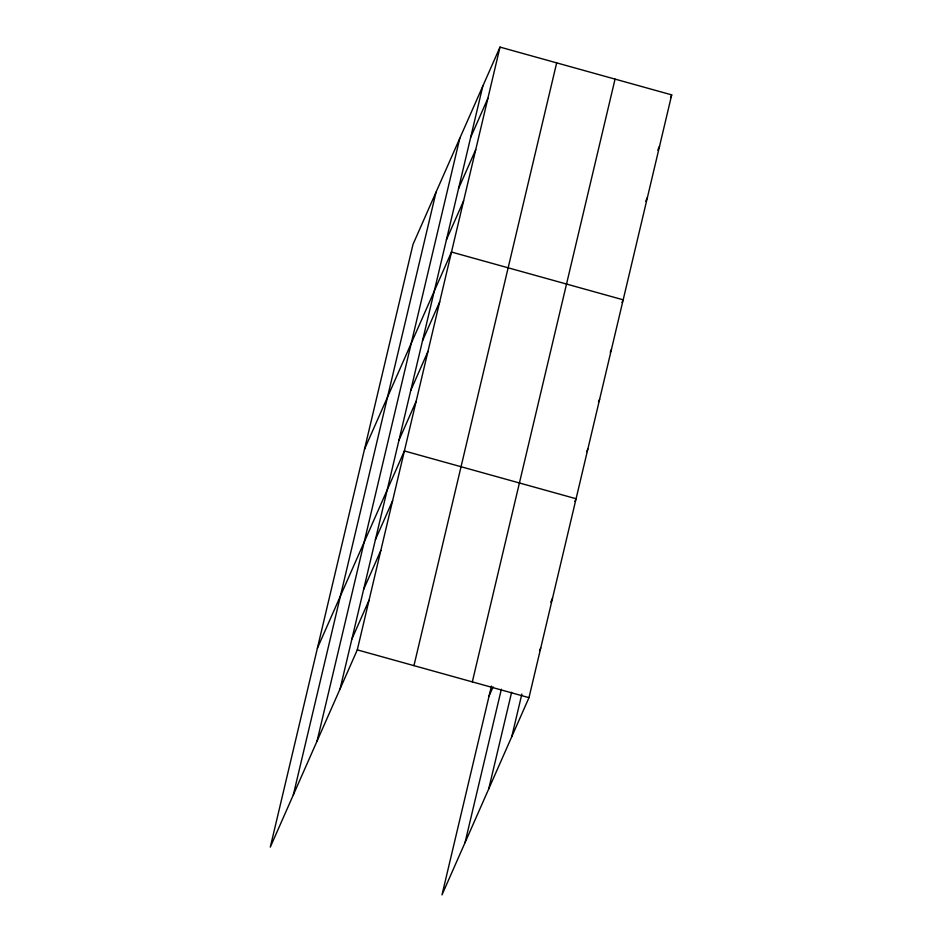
<?xml version="1.0" encoding="UTF-8"?>
<svg xmlns="http://www.w3.org/2000/svg" width="942" height="942" viewBox="0 0 942 942"><rect width="100%" height="100%" fill="white"/><g stroke="black" fill="none" stroke-linecap="round" stroke-linejoin="round"><path stroke-width="1.41" d="M293.327 794.907L436.052 192.133M317.054 741.095L459.778 138.321M340.086 688.885L482.81 86.111M500.014 47.1L413.02 244.343L270.295 847.117L357.289 649.874L500.014 47.1L671.705 94.883L528.98 697.657L441.986 894.9L491.441 686.035M413.95 665.641L556.675 62.867M472.319 681.89L615.055 79.116M465.018 842.678L501.356 689.226M488.745 788.878L511.624 692.264M511.777 736.656L521.868 694.03M470.682 137.344L487.885 98.333M458.542 188.577L475.757 149.566M446.414 239.81L463.617 200.811M364.495 449.287L451.489 252.044L623.18 299.815L621.991 302.512M422.511 340.78L439.714 301.77M410.736 390.506L427.939 351.496M398.961 440.232L416.164 401.233M317.395 648.202L404.389 450.959L576.08 498.742L574.891 501.427M375.411 539.695L392.614 500.685M363.636 589.421L380.839 550.422M351.861 639.147L369.064 600.148M670.527 97.568L671.705 94.883M657.799 150.143L659.577 146.116M645.67 201.388L647.448 197.349M610.216 352.237L611.405 349.553M598.441 401.963L599.63 399.278M586.666 451.701L587.855 449.004M489.086 695.985L493.113 686.848M550.752 602.232L552.53 598.194M539.566 650.616L540.755 647.919M357.289 649.874L528.98 697.657"/></g></svg>
